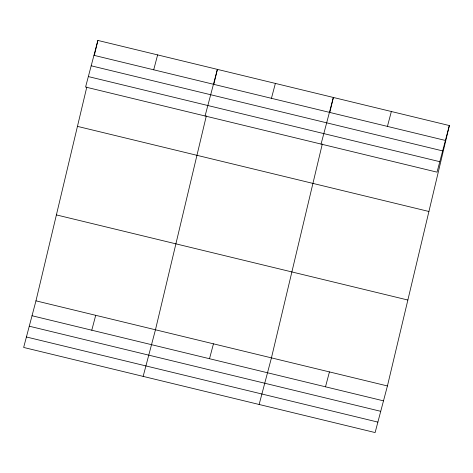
<?xml version="1.0" encoding="UTF-8"?>
<svg xmlns="http://www.w3.org/2000/svg" width="473" height="473" viewBox="0 0 473 473"><rect width="100%" height="100%" fill="white"/><g stroke="black" fill="none" stroke-linecap="round" stroke-linejoin="round"><path stroke-width="0.71" d="M449.35 125.552L437.034 172.154L85.572 87.044L97.887 40.436L449.35 125.552L387.428 385.956L375.113 432.564L23.65 347.448L35.966 300.846L86.819 86.985M94.31 55.477L97.887 40.436M206.317 115.926L155.463 329.782L143.148 376.39M213.808 84.413L217.385 69.377L205.069 115.98M322.296 144.011L271.443 357.872L259.133 404.474M329.793 112.503L333.364 97.462L321.055 144.07M153.701 69.803L157.633 54.903M91.78 330.207L95.712 315.314M271.437 98.313L275.375 83.419M209.515 358.723L213.453 343.83M387.422 126.403L391.36 111.51M325.501 386.808L329.439 371.914M93.95 55.329L445.412 140.446M91.183 65.794L442.651 150.911M88.339 76.579L439.801 161.689M77.454 126.374L428.916 211.484M56.399 214.908L407.862 300.024M35.966 300.846L387.428 385.956M32.028 315.739L383.491 400.85M29.261 326.204L380.73 411.315M26.417 336.983L377.88 422.099"/></g></svg>
